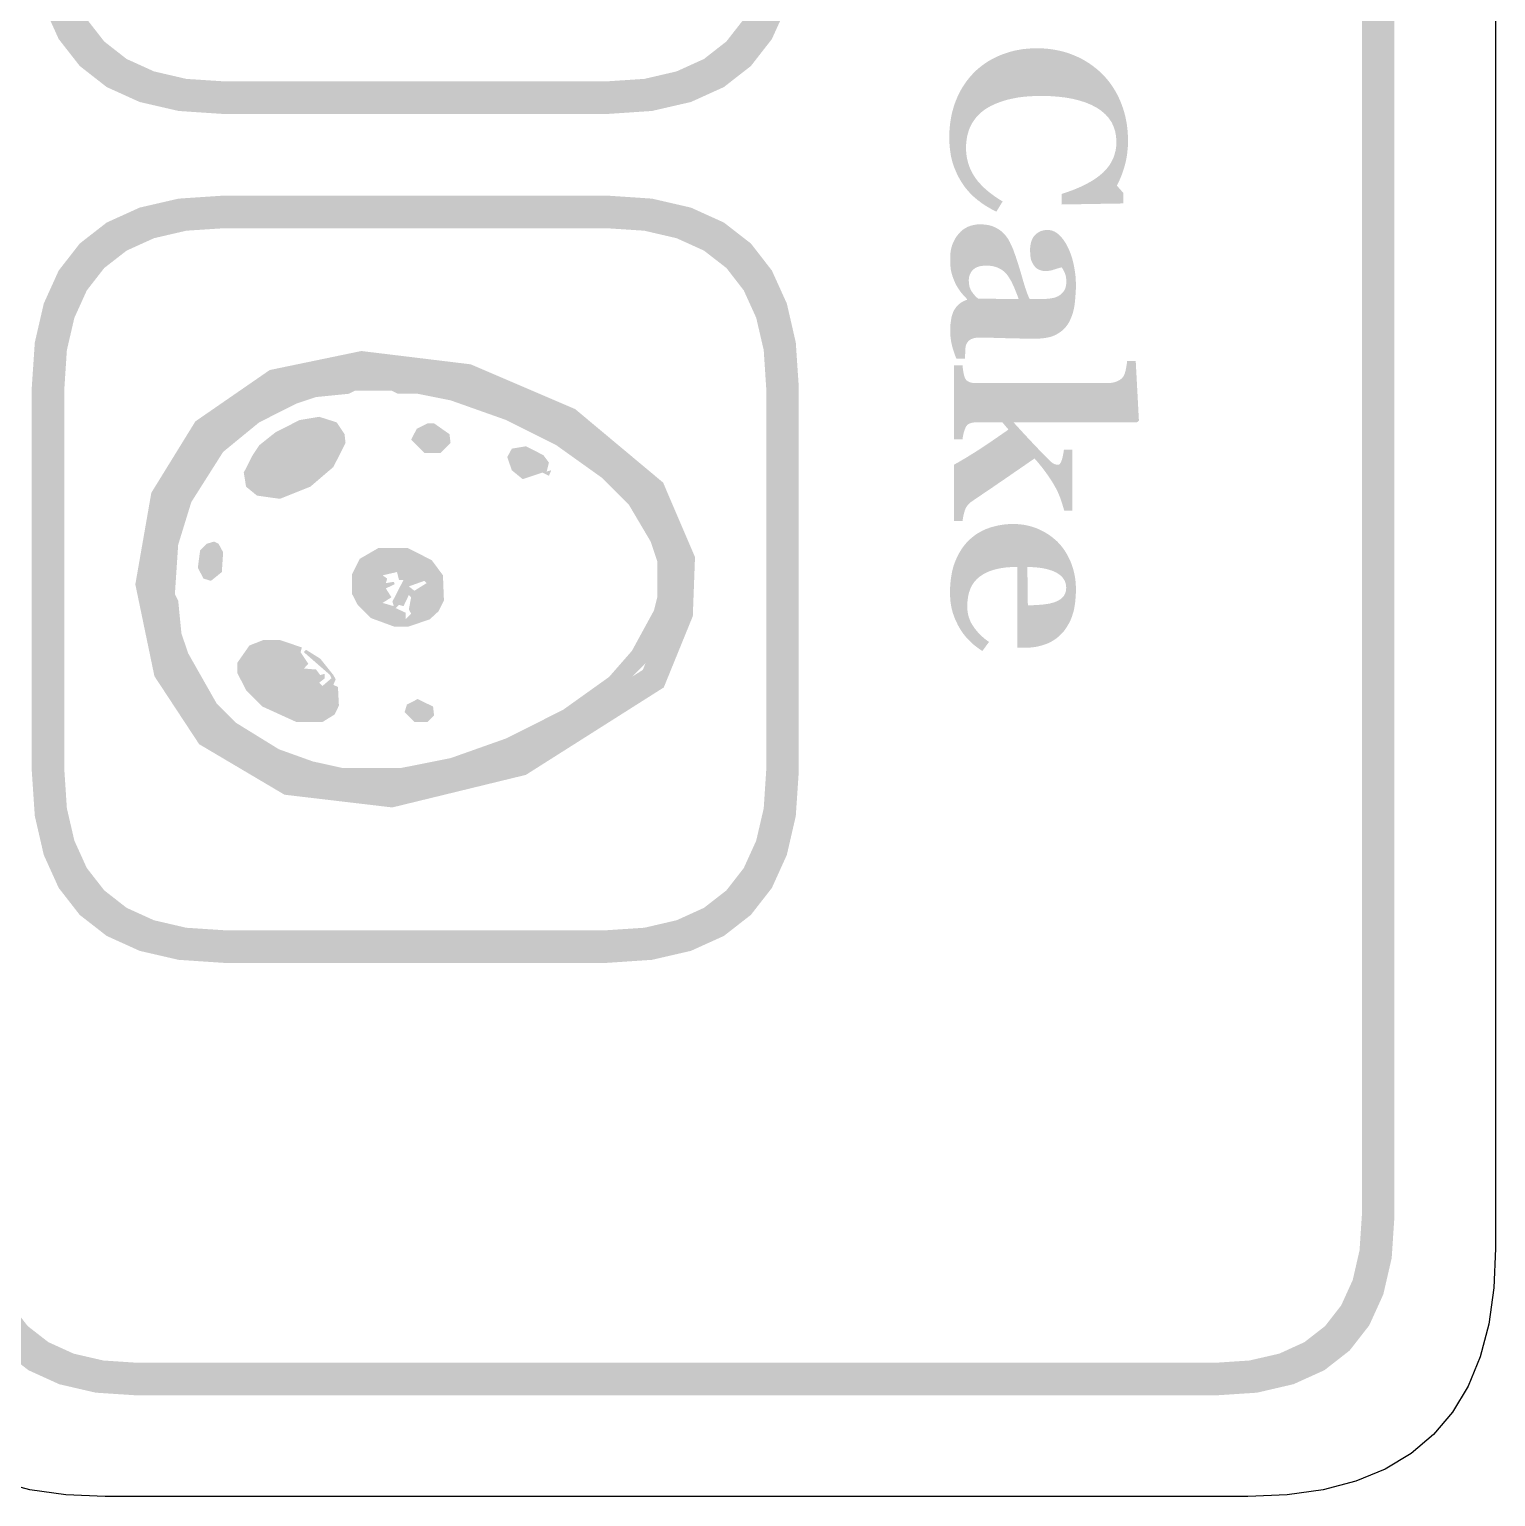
# Model space of a CAD drawing. Header units: millimetres. Extents: x 6 to 441, y 6 to 299.
# Drawn here: x 215.07 to 233.04, y 62.96 to 80.94 of the extents above; entities that cross this region are included whole.
import ezdxf

# ---------------------------------------------------------------- set-up
doc = ezdxf.new("R2010")
doc.units = ezdxf.units.MM
doc.layers.add('CUT', color=1, linetype='Continuous')
doc.layers.add('RASTER', color=7, linetype='Continuous')

msp = doc.modelspace()

# ---------------------------------------------------------------- hatches: boundary and pattern name
at = {"layer": 'RASTER'}
h = msp.add_hatch(color=7, dxfattribs=at)
h.paths.add_polyline_path([(229.6, 125.8), (230.116, 125.766), (230.563, 125.663), (230.941, 125.491), (231.25, 125.25), (231.491, 124.941), (231.663, 124.563), (231.766, 124.116), (231.8, 123.6), (231.8, 66.4), (231.766, 65.884), (231.663, 65.438), (231.491, 65.059), (231.25, 64.75), (230.941, 64.509), (230.563, 64.338), (230.116, 64.234), (229.6, 64.2), (216.4, 64.2), (215.884, 64.234), (215.438, 64.337), (215.059, 64.509), (214.75, 64.75), (214.509, 65.059), (214.337, 65.438), (214.234, 65.884), (214.2, 66.4), (214.2, 123.6), (214.234, 124.116), (214.337, 124.563), (214.509, 124.941), (214.75, 125.25), (215.059, 125.491), (215.438, 125.663), (215.884, 125.766), (216.4, 125.8)])
h.paths.add_polyline_path([(229.6, 125.4), (216.4, 125.4), (215.978, 125.372), (215.613, 125.288), (215.303, 125.147), (215.05, 124.95), (214.853, 124.697), (214.712, 124.387), (214.628, 124.022), (214.6, 123.6), (214.6, 66.4), (214.628, 65.978), (214.712, 65.613), (214.853, 65.303), (215.05, 65.05), (215.303, 64.853), (215.613, 64.712), (215.978, 64.628), (216.4, 64.6), (229.6, 64.6), (230.022, 64.628), (230.388, 64.712), (230.697, 64.853), (230.95, 65.05), (231.147, 65.303), (231.288, 65.613), (231.372, 65.978), (231.4, 66.4), (231.4, 123.6), (231.372, 124.022), (231.288, 124.387), (231.147, 124.697), (230.95, 124.95), (230.697, 125.147), (230.388, 125.288), (230.022, 125.372), (229.6, 125.4)], flags=0)
h = msp.add_hatch(color=7, dxfattribs=at)
h.paths.add_polyline_path([(222.15, 89.3), (222.701, 89.263), (223.178, 89.153), (223.582, 88.97), (223.913, 88.713), (224.17, 88.382), (224.353, 87.978), (224.463, 87.501), (224.5, 86.95), (224.5, 82.25), (224.463, 81.699), (224.353, 81.222), (224.17, 80.818), (223.913, 80.488), (223.582, 80.23), (223.178, 80.047), (222.701, 79.937), (222.15, 79.9), (217.45, 79.9), (216.899, 79.937), (216.422, 80.047), (216.018, 80.23), (215.688, 80.488), (215.43, 80.818), (215.247, 81.222), (215.137, 81.699), (215.1, 82.25), (215.1, 86.95), (215.137, 87.501), (215.247, 87.978), (215.43, 88.382), (215.688, 88.713), (216.018, 88.97), (216.422, 89.153), (216.899, 89.263), (217.45, 89.3)])
h.paths.add_polyline_path([(222.15, 88.9), (217.45, 88.9), (216.993, 88.87), (216.597, 88.778), (216.262, 88.626), (215.988, 88.413), (215.774, 88.138), (215.622, 87.803), (215.53, 87.407), (215.5, 86.95), (215.5, 82.25), (215.53, 81.793), (215.622, 81.397), (215.774, 81.062), (215.988, 80.788), (216.262, 80.574), (216.597, 80.422), (216.993, 80.33), (217.45, 80.3), (222.15, 80.3), (222.607, 80.33), (223.003, 80.422), (223.338, 80.574), (223.612, 80.788), (223.826, 81.062), (223.978, 81.397), (224.07, 81.793), (224.1, 82.25), (224.1, 86.95), (224.07, 87.407), (223.978, 87.803), (223.826, 88.138), (223.613, 88.413), (223.338, 88.626), (223.003, 88.778), (222.607, 88.87), (222.15, 88.9)], flags=0)
for points in [[(226.344, 79.618), (226.345, 79.675), (226.349, 79.731), (226.355, 79.786), (226.363, 79.84), (226.373, 79.893), (226.386, 79.945), (226.401, 79.996), (226.418, 80.046), (226.438, 80.095), (226.459, 80.143), (226.483, 80.188), (226.509, 80.233), (226.537, 80.275), (226.567, 80.316), (226.599, 80.356), (226.633, 80.393), (226.668, 80.429), (226.706, 80.462), (226.745, 80.493), (226.787, 80.523), (226.83, 80.551), (226.876, 80.576), (226.924, 80.6), (226.973, 80.622), (227.025, 80.641), (227.077, 80.658), (227.131, 80.673), (227.186, 80.684), (227.243, 80.694), (227.3, 80.7), (227.359, 80.704), (227.42, 80.705), (227.479, 80.704), (227.538, 80.7), (227.596, 80.693), (227.652, 80.684), (227.708, 80.672), (227.762, 80.658), (227.815, 80.641), (227.867, 80.621), (227.918, 80.599), (227.967, 80.575), (228.014, 80.548), (228.059, 80.52), (228.103, 80.489), (228.145, 80.456), (228.185, 80.422), (228.224, 80.385), (228.26, 80.346), (228.294, 80.306), (228.325, 80.264), (228.355, 80.22), (228.383, 80.174), (228.408, 80.127), (228.432, 80.077), (228.453, 80.026), (228.472, 79.973), (228.489, 79.919), (228.503, 79.864), (228.514, 79.809), (228.523, 79.752), (228.529, 79.695), (228.533, 79.637), (228.534, 79.577), (228.534, 79.535), (228.532, 79.493), (228.528, 79.452), (228.524, 79.412), (228.518, 79.373), (228.511, 79.335), (228.502, 79.298), (228.493, 79.262), (228.482, 79.228), (228.471, 79.194), (228.46, 79.162), (228.448, 79.131), (228.436, 79.102), (228.424, 79.074), (228.411, 79.047), (228.398, 79.022), (228.479, 78.931), (228.479, 78.804), (227.72, 78.791), (227.72, 78.92), (227.804, 78.948), (227.882, 78.977), (227.954, 79.008), (228.021, 79.041), (228.082, 79.074), (228.137, 79.109), (228.186, 79.146), (228.23, 79.183), (228.268, 79.223), (228.301, 79.264), (228.329, 79.308), (228.352, 79.354), (228.369, 79.402), (228.382, 79.452), (228.39, 79.504), (228.392, 79.558), (228.388, 79.625), (228.377, 79.688), (228.358, 79.746), (228.332, 79.801), (228.297, 79.851), (228.256, 79.897), (228.207, 79.939), (228.15, 79.977), (228.086, 80.011), (228.016, 80.04), (227.94, 80.065), (227.858, 80.085), (227.77, 80.101), (227.676, 80.112), (227.576, 80.119), (227.469, 80.121), (227.409, 80.12), (227.35, 80.118), (227.294, 80.114), (227.24, 80.109), (227.188, 80.102), (227.139, 80.093), (227.092, 80.083), (227.047, 80.072), (227.004, 80.059), (226.963, 80.045), (226.925, 80.031), (226.889, 80.015), (226.855, 79.999), (226.822, 79.981), (226.793, 79.963), (226.765, 79.944), (226.738, 79.922), (226.713, 79.899), (226.69, 79.876), (226.668, 79.851), (226.649, 79.825), (226.631, 79.799), (226.615, 79.771), (226.601, 79.743), (226.589, 79.714), (226.579, 79.684), (226.57, 79.653), (226.562, 79.621), (226.557, 79.589), (226.553, 79.555), (226.55, 79.521), (226.549, 79.487), (226.551, 79.436), (226.556, 79.387), (226.565, 79.339), (226.577, 79.293), (226.593, 79.248), (226.612, 79.204), (226.635, 79.162), (226.661, 79.121), (226.69, 79.081), (226.724, 79.043), (226.76, 79.005), (226.801, 78.968), (226.845, 78.932), (226.892, 78.897), (226.943, 78.862), (226.998, 78.829), (226.921, 78.703), (226.89, 78.719), (226.859, 78.735), (226.829, 78.753), (226.799, 78.77), (226.771, 78.788), (226.743, 78.807), (226.717, 78.827), (226.691, 78.846), (226.666, 78.867), (226.642, 78.888), (226.618, 78.91), (226.596, 78.933), (226.575, 78.957), (226.554, 78.981), (226.534, 79.006), (226.516, 79.032), (226.496, 79.062), (226.478, 79.092), (226.46, 79.123), (226.444, 79.154), (226.429, 79.187), (226.415, 79.22), (226.402, 79.253), (226.39, 79.288), (226.379, 79.324), (226.37, 79.361), (226.362, 79.4), (226.356, 79.441), (226.351, 79.483), (226.347, 79.526), (226.345, 79.572), (226.344, 79.618)], [(226.4, 74.912), (226.4, 75.602), (226.455, 75.633), (226.508, 75.664), (226.559, 75.694), (226.607, 75.724), (226.654, 75.753), (226.698, 75.781), (226.74, 75.808), (226.78, 75.835), (226.819, 75.861), (226.857, 75.887), (226.894, 75.912), (226.93, 75.937), (226.966, 75.962), (227.001, 75.986), (227.036, 76.01), (227.069, 76.034), (226.995, 76.122), (226.675, 76.122), (226.663, 76.122), (226.65, 76.121), (226.639, 76.12), (226.627, 76.118), (226.617, 76.116), (226.607, 76.113), (226.598, 76.11), (226.589, 76.106), (226.581, 76.102), (226.573, 76.097), (226.566, 76.091), (226.56, 76.084), (226.554, 76.076), (226.548, 76.067), (226.543, 76.058), (226.539, 76.047), (226.536, 76.04), (226.533, 76.033), (226.531, 76.026), (226.528, 76.019), (226.526, 76.011), (226.523, 76.003), (226.521, 75.994), (226.519, 75.986), (226.517, 75.977), (226.515, 75.968), (226.513, 75.959), (226.511, 75.95), (226.51, 75.942), (226.509, 75.933), (226.508, 75.924), (226.507, 75.915), (226.4, 75.915), (226.4, 76.822), (226.507, 76.822), (226.508, 76.813), (226.509, 76.804), (226.509, 76.795), (226.51, 76.785), (226.511, 76.776), (226.513, 76.767), (226.514, 76.758), (226.515, 76.749), (226.516, 76.74), (226.518, 76.731), (226.519, 76.723), (226.521, 76.714), (226.523, 76.706), (226.525, 76.699), (226.527, 76.691), (226.529, 76.684), (226.533, 76.673), (226.538, 76.663), (226.543, 76.653), (226.549, 76.645), (226.556, 76.637), (226.563, 76.631), (226.571, 76.625), (226.579, 76.621), (226.587, 76.617), (226.597, 76.613), (226.607, 76.61), (226.618, 76.608), (226.629, 76.606), (226.641, 76.605), (226.653, 76.604), (226.667, 76.604), (228.3, 76.604), (228.312, 76.604), (228.324, 76.605), (228.337, 76.607), (228.349, 76.609), (228.362, 76.612), (228.374, 76.616), (228.387, 76.62), (228.4, 76.625), (228.413, 76.631), (228.425, 76.637), (228.436, 76.644), (228.446, 76.651), (228.455, 76.659), (228.464, 76.668), (228.472, 76.677), (228.479, 76.687), (228.483, 76.695), (228.487, 76.703), (228.491, 76.712), (228.495, 76.722), (228.498, 76.733), (228.502, 76.745), (228.505, 76.757), (228.508, 76.771), (228.511, 76.785), (228.513, 76.798), (228.515, 76.811), (228.517, 76.824), (228.519, 76.836), (228.521, 76.848), (228.522, 76.86), (228.523, 76.872), (228.629, 76.872), (228.668, 76.144), (228.644, 76.122), (227.132, 76.122), (227.157, 76.094), (227.183, 76.066), (227.209, 76.037), (227.237, 76.007), (227.265, 75.976), (227.295, 75.944), (227.325, 75.911), (227.357, 75.878), (227.388, 75.845), (227.418, 75.814), (227.446, 75.784), (227.473, 75.756), (227.499, 75.729), (227.523, 75.705), (227.546, 75.682), (227.567, 75.66), (227.58, 75.649), (227.591, 75.639), (227.601, 75.63), (227.611, 75.623), (227.62, 75.617), (227.629, 75.612), (227.636, 75.609), (227.643, 75.607), (227.649, 75.606), (227.655, 75.605), (227.659, 75.604), (227.664, 75.603), (227.667, 75.603), (227.67, 75.602), (227.673, 75.602), (227.674, 75.602), (227.681, 75.603), (227.687, 75.605), (227.693, 75.608), (227.699, 75.613), (227.704, 75.62), (227.709, 75.628), (227.714, 75.637), (227.718, 75.648), (227.723, 75.66), (227.727, 75.674), (227.731, 75.689), (227.735, 75.706), (227.739, 75.724), (227.742, 75.743), (227.746, 75.764), (227.749, 75.786), (227.853, 75.786), (227.853, 75.042), (227.752, 75.042), (227.742, 75.078), (227.732, 75.111), (227.722, 75.142), (227.712, 75.171), (227.703, 75.198), (227.693, 75.223), (227.684, 75.245), (227.675, 75.266), (227.666, 75.285), (227.656, 75.305), (227.645, 75.325), (227.633, 75.346), (227.621, 75.367), (227.608, 75.389), (227.594, 75.411), (227.579, 75.433), (227.569, 75.448), (227.559, 75.463), (227.549, 75.478), (227.539, 75.492), (227.528, 75.507), (227.518, 75.521), (227.507, 75.536), (227.496, 75.55), (227.485, 75.564), (227.474, 75.579), (227.461, 75.594), (227.448, 75.61), (227.434, 75.627), (227.42, 75.644), (227.405, 75.661), (227.389, 75.679), (227.337, 75.644), (227.287, 75.609), (227.237, 75.575), (227.188, 75.541), (227.141, 75.509), (227.094, 75.476), (227.048, 75.445), (227.004, 75.414), (226.959, 75.384), (226.914, 75.353), (226.868, 75.321), (226.821, 75.29), (226.774, 75.258), (226.726, 75.225), (226.678, 75.193), (226.629, 75.159), (226.612, 75.148), (226.597, 75.135), (226.583, 75.122), (226.571, 75.109), (226.56, 75.094), (226.551, 75.079), (226.543, 75.063), (226.536, 75.047), (226.531, 75.03), (226.526, 75.013), (226.521, 74.996), (226.517, 74.979), (226.514, 74.962), (226.511, 74.946), (226.509, 74.929), (226.507, 74.912)]]:
    msp.add_hatch(color=7, dxfattribs=at).paths.add_polyline_path(points)
h = msp.add_hatch(color=7, dxfattribs=at)
h.paths.add_polyline_path([(222.15, 78.9), (222.701, 78.863), (223.178, 78.753), (223.582, 78.57), (223.913, 78.313), (224.17, 77.982), (224.353, 77.578), (224.463, 77.101), (224.5, 76.55), (224.5, 71.85), (224.463, 71.299), (224.353, 70.822), (224.17, 70.418), (223.913, 70.088), (223.582, 69.83), (223.178, 69.647), (222.701, 69.537), (222.15, 69.5), (217.45, 69.5), (216.899, 69.537), (216.422, 69.647), (216.018, 69.83), (215.688, 70.087), (215.43, 70.418), (215.247, 70.822), (215.137, 71.299), (215.1, 71.85), (215.1, 76.55), (215.137, 77.101), (215.247, 77.578), (215.43, 77.982), (215.688, 78.313), (216.018, 78.57), (216.422, 78.753), (216.899, 78.863), (217.45, 78.9)])
h.paths.add_polyline_path([(222.15, 78.5), (217.45, 78.5), (216.993, 78.47), (216.597, 78.378), (216.262, 78.226), (215.988, 78.013), (215.774, 77.738), (215.622, 77.403), (215.53, 77.007), (215.5, 76.55), (215.5, 71.85), (215.53, 71.393), (215.622, 70.997), (215.774, 70.662), (215.988, 70.388), (216.262, 70.174), (216.597, 70.022), (216.993, 69.93), (217.45, 69.9), (222.15, 69.9), (222.607, 69.93), (223.003, 70.022), (223.338, 70.174), (223.612, 70.387), (223.826, 70.662), (223.978, 70.997), (224.07, 71.393), (224.1, 71.85), (224.1, 76.55), (224.07, 77.007), (223.978, 77.403), (223.826, 77.738), (223.613, 78.013), (223.338, 78.226), (223.003, 78.378), (222.607, 78.47), (222.15, 78.5)], flags=0)
h = msp.add_hatch(color=7, dxfattribs=at)
h.paths.add_polyline_path([(226.431, 76.904), (226.424, 76.921), (226.417, 76.938), (226.411, 76.956), (226.404, 76.974), (226.398, 76.994), (226.391, 77.014), (226.385, 77.035), (226.379, 77.056), (226.374, 77.079), (226.369, 77.101), (226.365, 77.124), (226.362, 77.147), (226.359, 77.17), (226.358, 77.194), (226.356, 77.218), (226.356, 77.242), (226.357, 77.286), (226.359, 77.327), (226.364, 77.364), (226.369, 77.399), (226.377, 77.43), (226.386, 77.459), (226.397, 77.485), (226.41, 77.508), (226.424, 77.528), (226.439, 77.547), (226.456, 77.564), (226.475, 77.579), (226.494, 77.593), (226.516, 77.605), (226.538, 77.615), (226.563, 77.623), (226.563, 77.632), (226.55, 77.644), (226.539, 77.657), (226.527, 77.669), (226.516, 77.681), (226.506, 77.693), (226.496, 77.705), (226.487, 77.716), (226.478, 77.728), (226.469, 77.74), (226.461, 77.752), (226.453, 77.764), (226.445, 77.776), (226.438, 77.788), (226.431, 77.801), (226.424, 77.814), (226.418, 77.827), (226.41, 77.844), (226.403, 77.861), (226.396, 77.878), (226.39, 77.894), (226.384, 77.911), (226.379, 77.927), (226.374, 77.943), (226.37, 77.959), (226.366, 77.976), (226.363, 77.994), (226.361, 78.014), (226.358, 78.036), (226.357, 78.059), (226.356, 78.083), (226.355, 78.11), (226.355, 78.137), (226.356, 78.179), (226.361, 78.219), (226.369, 78.258), (226.38, 78.295), (226.394, 78.33), (226.411, 78.364), (226.431, 78.397), (226.455, 78.427), (226.481, 78.456), (226.509, 78.48), (226.539, 78.501), (226.572, 78.518), (226.606, 78.531), (226.642, 78.54), (226.68, 78.546), (226.721, 78.548), (226.744, 78.547), (226.767, 78.546), (226.788, 78.544), (226.809, 78.541), (226.829, 78.537), (226.848, 78.533), (226.866, 78.527), (226.883, 78.521), (226.899, 78.514), (226.915, 78.507), (226.93, 78.498), (226.945, 78.489), (226.96, 78.48), (226.974, 78.469), (226.988, 78.458), (227.001, 78.447), (227.012, 78.435), (227.023, 78.424), (227.033, 78.412), (227.043, 78.399), (227.053, 78.386), (227.062, 78.373), (227.07, 78.359), (227.078, 78.345), (227.086, 78.33), (227.093, 78.315), (227.101, 78.3), (227.108, 78.284), (227.115, 78.268), (227.122, 78.252), (227.129, 78.235), (227.135, 78.218), (227.147, 78.184), (227.16, 78.149), (227.172, 78.112), (227.185, 78.073), (227.197, 78.033), (227.21, 77.991), (227.223, 77.947), (227.236, 77.902), (227.249, 77.857), (227.261, 77.816), (227.273, 77.777), (227.285, 77.742), (227.296, 77.71), (227.308, 77.681), (227.318, 77.655), (227.329, 77.632), (227.469, 77.632), (227.479, 77.632), (227.489, 77.632), (227.5, 77.633), (227.512, 77.634), (227.524, 77.634), (227.537, 77.635), (227.551, 77.637), (227.566, 77.638), (227.581, 77.64), (227.595, 77.642), (227.608, 77.644), (227.621, 77.647), (227.634, 77.65), (227.645, 77.654), (227.657, 77.658), (227.667, 77.663), (227.679, 77.668), (227.69, 77.675), (227.7, 77.682), (227.71, 77.689), (227.72, 77.698), (227.729, 77.707), (227.738, 77.717), (227.746, 77.727), (227.754, 77.739), (227.76, 77.751), (227.766, 77.764), (227.77, 77.778), (227.774, 77.793), (227.776, 77.809), (227.778, 77.826), (227.778, 77.843), (227.778, 77.859), (227.777, 77.874), (227.776, 77.888), (227.774, 77.902), (227.771, 77.915), (227.768, 77.928), (227.764, 77.94), (227.76, 77.951), (227.756, 77.961), (227.751, 77.971), (227.746, 77.981), (227.742, 77.99), (227.737, 77.998), (227.732, 78.006), (227.728, 78.013), (227.723, 78.02), (227.715, 78.019), (227.706, 78.017), (227.696, 78.015), (227.686, 78.012), (227.674, 78.008), (227.662, 78.005), (227.648, 78), (227.633, 77.995), (227.618, 77.991), (227.604, 77.986), (227.589, 77.983), (227.574, 77.98), (227.56, 77.978), (227.546, 77.976), (227.532, 77.975), (227.518, 77.975), (227.511, 77.975), (227.504, 77.976), (227.497, 77.977), (227.49, 77.978), (227.482, 77.98), (227.473, 77.982), (227.465, 77.985), (227.455, 77.988), (227.446, 77.992), (227.438, 77.995), (227.43, 78), (227.422, 78.004), (227.415, 78.009), (227.408, 78.014), (227.402, 78.02), (227.396, 78.026), (227.389, 78.035), (227.382, 78.043), (227.376, 78.053), (227.37, 78.062), (227.365, 78.071), (227.36, 78.081), (227.355, 78.091), (227.351, 78.102), (227.347, 78.113), (227.344, 78.125), (227.341, 78.139), (227.339, 78.154), (227.337, 78.171), (227.336, 78.189), (227.335, 78.209), (227.335, 78.23), (227.335, 78.26), (227.338, 78.288), (227.343, 78.314), (227.349, 78.338), (227.358, 78.36), (227.368, 78.381), (227.38, 78.399), (227.394, 78.416), (227.409, 78.431), (227.426, 78.443), (227.443, 78.454), (227.462, 78.463), (227.482, 78.47), (227.503, 78.475), (227.525, 78.478), (227.548, 78.479), (227.569, 78.478), (227.588, 78.475), (227.608, 78.47), (227.626, 78.462), (227.644, 78.453), (227.662, 78.442), (227.679, 78.429), (227.696, 78.414), (227.712, 78.397), (227.727, 78.379), (227.741, 78.361), (227.755, 78.341), (227.768, 78.321), (227.781, 78.3), (227.792, 78.278), (227.803, 78.255), (227.814, 78.231), (227.824, 78.207), (227.833, 78.182), (227.842, 78.155), (227.851, 78.128), (227.858, 78.101), (227.865, 78.072), (227.871, 78.042), (227.877, 78.012), (227.882, 77.983), (227.886, 77.955), (227.89, 77.927), (227.892, 77.899), (227.894, 77.872), (227.895, 77.845), (227.896, 77.82), (227.895, 77.784), (227.895, 77.75), (227.893, 77.716), (227.891, 77.683), (227.889, 77.651), (227.886, 77.62), (227.883, 77.589), (227.879, 77.559), (227.874, 77.53), (227.868, 77.501), (227.861, 77.473), (227.853, 77.446), (227.844, 77.42), (227.833, 77.394), (227.822, 77.369), (227.809, 77.345), (227.796, 77.323), (227.781, 77.302), (227.764, 77.282), (227.746, 77.263), (227.727, 77.246), (227.706, 77.23), (227.684, 77.215), (227.66, 77.201), (227.635, 77.188), (227.608, 77.177), (227.579, 77.168), (227.548, 77.161), (227.516, 77.155), (227.481, 77.151), (227.445, 77.148), (227.406, 77.147), (227.364, 77.147), (227.32, 77.148), (227.274, 77.148), (227.225, 77.149), (227.175, 77.15), (227.123, 77.151), (227.07, 77.152), (227.014, 77.154), (226.959, 77.155), (226.91, 77.157), (226.865, 77.158), (226.826, 77.159), (226.791, 77.159), (226.761, 77.16), (226.735, 77.16), (226.715, 77.16), (226.699, 77.16), (226.684, 77.159), (226.669, 77.158), (226.656, 77.155), (226.643, 77.153), (226.632, 77.149), (226.621, 77.145), (226.611, 77.141), (226.602, 77.135), (226.593, 77.129), (226.585, 77.123), (226.578, 77.116), (226.571, 77.108), (226.565, 77.099), (226.559, 77.09), (226.554, 77.08), (226.551, 77.073), (226.549, 77.066), (226.546, 77.057), (226.544, 77.048), (226.543, 77.038), (226.542, 77.026), (226.541, 77.014), (226.54, 77.001), (226.539, 76.988), (226.539, 76.975), (226.539, 76.963), (226.538, 76.95), (226.538, 76.938), (226.538, 76.927), (226.538, 76.915), (226.538, 76.904)])
h.paths.add_polyline_path([(227.194, 77.632), (227.187, 77.653), (227.18, 77.673), (227.172, 77.693), (227.164, 77.714), (227.156, 77.734), (227.148, 77.754), (227.139, 77.775), (227.13, 77.795), (227.121, 77.814), (227.112, 77.833), (227.103, 77.851), (227.093, 77.868), (227.084, 77.884), (227.074, 77.899), (227.065, 77.913), (227.055, 77.927), (227.044, 77.94), (227.033, 77.952), (227.021, 77.964), (227.008, 77.975), (226.995, 77.985), (226.98, 77.995), (226.966, 78.003), (226.95, 78.011), (226.934, 78.019), (226.917, 78.025), (226.899, 78.03), (226.881, 78.035), (226.862, 78.038), (226.842, 78.04), (226.821, 78.042), (226.8, 78.042), (226.772, 78.041), (226.747, 78.039), (226.723, 78.035), (226.701, 78.029), (226.682, 78.022), (226.664, 78.013), (226.648, 78.002), (226.634, 77.99), (226.622, 77.977), (226.612, 77.963), (226.603, 77.948), (226.596, 77.932), (226.59, 77.916), (226.586, 77.899), (226.584, 77.881), (226.583, 77.862), (226.584, 77.842), (226.585, 77.824), (226.588, 77.806), (226.591, 77.789), (226.596, 77.773), (226.602, 77.757), (226.608, 77.743), (226.616, 77.729), (226.625, 77.717), (226.634, 77.704), (226.643, 77.692), (226.653, 77.681), (226.663, 77.669), (226.674, 77.658), (226.686, 77.648), (226.697, 77.638)], flags=0)
h = msp.add_hatch(color=7, dxfattribs=at)
h.paths.add_polyline_path([(223.228, 74.471), (223.201, 73.748), (222.845, 72.874), (221.155, 71.803), (219.518, 71.404), (218.197, 71.56), (217.151, 72.179), (216.603, 73.012), (216.369, 74.137), (216.565, 75.259), (217.105, 76.134), (218.016, 76.763), (219.139, 76.996), (220.479, 76.833), (221.76, 76.284), (222.837, 75.384)])
h.paths.add_polyline_path([(222.905, 74.411), (222.573, 75.188), (221.591, 76.008), (220.395, 76.521), (219.153, 76.672), (218.144, 76.463), (217.342, 75.909), (216.869, 75.143), (216.695, 74.142), (216.904, 73.136), (217.377, 72.417), (218.301, 71.87), (219.498, 71.728), (221.029, 72.101), (222.588, 73.089), (222.883, 73.816), (222.905, 74.411)], flags=0)
h = msp.add_hatch(color=7, dxfattribs=at)
h.paths.add_polyline_path([(222.954, 74.49), (222.966, 73.898), (222.885, 73.657), (222.616, 73.163), (222.174, 72.72), (221.772, 72.439), (221.197, 72.129), (220.473, 71.848), (219.789, 71.687), (218.824, 71.687), (218.623, 71.727), (218.02, 71.928), (217.686, 72.117), (217.163, 72.6), (217.002, 72.841), (216.813, 73.215), (216.653, 73.818), (216.653, 74.542), (216.693, 74.743), (216.854, 75.225), (217.083, 75.64), (217.364, 76.001), (217.646, 76.243), (218.342, 76.593), (218.824, 76.713), (219.709, 76.713), (219.789, 76.673), (220.191, 76.633), (220.593, 76.512), (221.41, 76.162), (221.932, 75.841), (222.455, 75.398), (222.777, 74.956)])
h.paths.add_polyline_path([(222.765, 74.421), (222.684, 74.662), (222.415, 75.117), (222.093, 75.439), (221.53, 75.841), (220.915, 76.15), (220.232, 76.392), (219.829, 76.472), (219.588, 76.472), (219.508, 76.512), (219.065, 76.512), (218.985, 76.472), (218.583, 76.432), (218.342, 76.351), (217.887, 76.122), (217.445, 75.76), (217.055, 75.145), (216.894, 74.622), (216.854, 74.019), (216.894, 73.939), (216.934, 73.537), (217.015, 73.295), (217.364, 72.68), (217.606, 72.439), (218.128, 72.117), (218.543, 71.968), (218.905, 71.888), (219.628, 71.888), (220.232, 72.008), (220.915, 72.25), (221.611, 72.6), (222.174, 73.002), (222.455, 73.323), (222.725, 73.818), (222.765, 73.979)], flags=0)
h.paths.add_polyline_path([(221.466, 75.535), (221.438, 75.467), (221.357, 75.507), (221.116, 75.426), (220.983, 75.535), (220.927, 75.696), (220.983, 75.8), (221.156, 75.829), (221.37, 75.72), (221.438, 75.628), (221.41, 75.519)], flags=0)
h.paths.add_polyline_path([(220.219, 75.977), (220.232, 75.869), (220.111, 75.748), (219.91, 75.748), (219.749, 75.909), (219.817, 76.042), (219.95, 76.11), (220.03, 76.11)], flags=0)
h.paths.add_polyline_path([(220.139, 74.248), (220.151, 73.939), (220.083, 73.806), (219.978, 73.709), (219.709, 73.617), (219.548, 73.617), (219.254, 73.725), (219.094, 73.886), (219.025, 74.019), (219.025, 74.26), (219.118, 74.449), (219.347, 74.582), (219.709, 74.582), (220.002, 74.433)], flags=0)
h.paths.add_polyline_path([(220.018, 72.64), (220.03, 72.531), (219.95, 72.451), (219.789, 72.451), (219.669, 72.571), (219.697, 72.664), (219.829, 72.732)], flags=0)
h.paths.add_polyline_path([(219.938, 74.152), (219.91, 74.18), (219.721, 74.112), (219.789, 74.059)], flags=0)
h.paths.add_polyline_path([(219.749, 73.979), (219.721, 74.007), (219.656, 73.87), (219.6, 73.886), (219.56, 73.846), (219.681, 73.79), (219.681, 73.709), (219.749, 73.778), (219.721, 73.83)], flags=0)
h.paths.add_polyline_path([(219.656, 74.192), (219.6, 74.192), (219.576, 74.288), (219.399, 74.248), (219.455, 74.208), (219.439, 74.152), (219.536, 74.168), (219.548, 74.14), (219.439, 74.087), (219.508, 73.979), (219.399, 73.91), (219.536, 73.87), (219.52, 73.927)], flags=0)
h.paths.add_polyline_path([(218.933, 75.977), (218.945, 75.869), (218.796, 75.575), (218.514, 75.334), (218.14, 75.185), (217.859, 75.225), (217.726, 75.334), (217.698, 75.507), (217.807, 75.72), (217.887, 75.841), (218.088, 76.001), (218.382, 76.15), (218.623, 76.19), (218.836, 76.122)], flags=0)
h.paths.add_polyline_path([(218.852, 72.881), (218.864, 72.652), (218.812, 72.543), (218.663, 72.451), (218.342, 72.451), (217.927, 72.64), (217.726, 72.841), (217.618, 73.054), (217.618, 73.175), (217.767, 73.388), (217.939, 73.456), (218.14, 73.456), (218.41, 73.364), (218.394, 73.307), (218.49, 73.163), (218.434, 73.106), (218.583, 73.094), (218.635, 73.026), (218.691, 73.042), (218.691, 72.986), (218.623, 72.933), (218.663, 72.893), (218.772, 72.986), (218.756, 73.026), (218.434, 73.307), (218.462, 73.335), (218.635, 73.227), (218.796, 73.026), (218.824, 72.974), (218.796, 72.905)], flags=0)
h.paths.add_polyline_path([(217.445, 74.53), (217.429, 74.288), (217.296, 74.18), (217.204, 74.208), (217.135, 74.341), (217.163, 74.554), (217.244, 74.634), (217.336, 74.662), (217.389, 74.634)], flags=0)
h = msp.add_hatch(color=7, dxfattribs=at)
h.paths.add_polyline_path([(226.75, 73.321), (226.729, 73.334), (226.709, 73.348), (226.689, 73.362), (226.669, 73.378), (226.649, 73.393), (226.63, 73.41), (226.611, 73.427), (226.593, 73.445), (226.574, 73.463), (226.557, 73.482), (226.54, 73.502), (226.524, 73.522), (226.508, 73.543), (226.494, 73.565), (226.479, 73.587), (226.466, 73.61), (226.452, 73.634), (226.44, 73.659), (226.428, 73.684), (226.417, 73.708), (226.407, 73.733), (226.398, 73.758), (226.389, 73.783), (226.382, 73.808), (226.375, 73.834), (226.369, 73.86), (226.364, 73.888), (226.36, 73.916), (226.357, 73.945), (226.355, 73.976), (226.354, 74.007), (226.353, 74.039), (226.354, 74.092), (226.357, 74.144), (226.362, 74.193), (226.369, 74.241), (226.377, 74.287), (226.388, 74.331), (226.4, 74.373), (226.415, 74.413), (226.431, 74.452), (226.448, 74.488), (226.467, 74.523), (226.487, 74.557), (226.508, 74.588), (226.531, 74.618), (226.555, 74.647), (226.58, 74.673), (226.607, 74.698), (226.635, 74.721), (226.663, 74.743), (226.694, 74.763), (226.725, 74.781), (226.757, 74.798), (226.791, 74.813), (226.826, 74.826), (226.861, 74.838), (226.898, 74.848), (226.935, 74.857), (226.973, 74.864), (227.012, 74.87), (227.051, 74.874), (227.091, 74.876), (227.132, 74.877), (227.17, 74.876), (227.206, 74.873), (227.243, 74.869), (227.279, 74.863), (227.314, 74.855), (227.35, 74.846), (227.384, 74.835), (227.419, 74.822), (227.453, 74.807), (227.485, 74.791), (227.517, 74.774), (227.548, 74.755), (227.578, 74.735), (227.607, 74.713), (227.635, 74.69), (227.663, 74.666), (227.688, 74.64), (227.712, 74.613), (227.735, 74.584), (227.757, 74.553), (227.777, 74.521), (227.796, 74.487), (227.814, 74.452), (227.831, 74.415), (227.846, 74.376), (227.859, 74.337), (227.87, 74.296), (227.879, 74.254), (227.887, 74.211), (227.892, 74.167), (227.895, 74.122), (227.896, 74.075), (227.895, 74.025), (227.892, 73.977), (227.889, 73.932), (227.883, 73.889), (227.876, 73.848), (227.868, 73.809), (227.857, 73.773), (227.846, 73.739), (227.833, 73.706), (227.819, 73.675), (227.803, 73.646), (227.786, 73.618), (227.769, 73.591), (227.75, 73.566), (227.729, 73.543), (227.708, 73.52), (227.687, 73.5), (227.664, 73.481), (227.641, 73.464), (227.617, 73.448), (227.592, 73.434), (227.566, 73.421), (227.539, 73.409), (227.511, 73.399), (227.483, 73.39), (227.454, 73.382), (227.424, 73.375), (227.395, 73.37), (227.365, 73.366), (227.335, 73.363), (227.304, 73.361), (227.273, 73.361), (227.178, 73.361), (227.178, 74.351), (227.105, 74.349), (227.037, 74.344), (226.973, 74.335), (226.913, 74.322), (226.859, 74.306), (226.808, 74.286), (226.762, 74.262), (226.721, 74.235), (226.684, 74.204), (226.652, 74.169), (226.625, 74.129), (226.603, 74.085), (226.586, 74.037), (226.574, 73.985), (226.567, 73.928), (226.564, 73.867), (226.565, 73.833), (226.569, 73.8), (226.575, 73.768), (226.583, 73.737), (226.594, 73.706), (226.606, 73.677), (226.622, 73.648), (226.64, 73.62), (226.659, 73.593), (226.68, 73.567), (226.702, 73.542), (226.725, 73.518), (226.75, 73.495), (226.775, 73.473), (226.802, 73.452), (226.831, 73.432)])
h.paths.add_polyline_path([(227.307, 73.881), (227.329, 73.881), (227.351, 73.881), (227.373, 73.882), (227.396, 73.883), (227.418, 73.884), (227.441, 73.886), (227.464, 73.887), (227.487, 73.889), (227.509, 73.892), (227.531, 73.895), (227.551, 73.898), (227.571, 73.901), (227.589, 73.906), (227.606, 73.91), (227.623, 73.915), (227.638, 73.92), (227.654, 73.927), (227.67, 73.934), (227.685, 73.941), (227.698, 73.95), (227.711, 73.958), (227.722, 73.968), (227.732, 73.978), (227.742, 73.988), (227.75, 73.999), (227.757, 74.011), (227.763, 74.024), (227.768, 74.037), (227.772, 74.051), (227.775, 74.066), (227.776, 74.081), (227.777, 74.097), (227.775, 74.125), (227.77, 74.151), (227.761, 74.176), (227.748, 74.199), (227.732, 74.221), (227.713, 74.241), (227.689, 74.26), (227.663, 74.278), (227.632, 74.293), (227.597, 74.307), (227.558, 74.319), (227.515, 74.33), (227.468, 74.338), (227.416, 74.344), (227.361, 74.348), (227.301, 74.351)], flags=0)

# ---------------------------------------------------------------- linework, layer by layer
at = {"layer": 'CUT'}
msp.add_lwpolyline([(233.04, 124.001), (233.04, 65.999), (233.019, 65.517), (232.956, 65.075), (232.851, 64.675), (232.703, 64.315), (232.512, 63.997), (232.278, 63.722), (232.003, 63.488), (231.685, 63.297), (231.325, 63.149), (230.925, 63.044), (230.483, 62.981), (230.001, 62.96), (215.999, 62.96), (215.517, 62.981), (215.075, 63.044), (214.675, 63.149)], dxfattribs=at)

doc.saveas('drawing.dxf')
